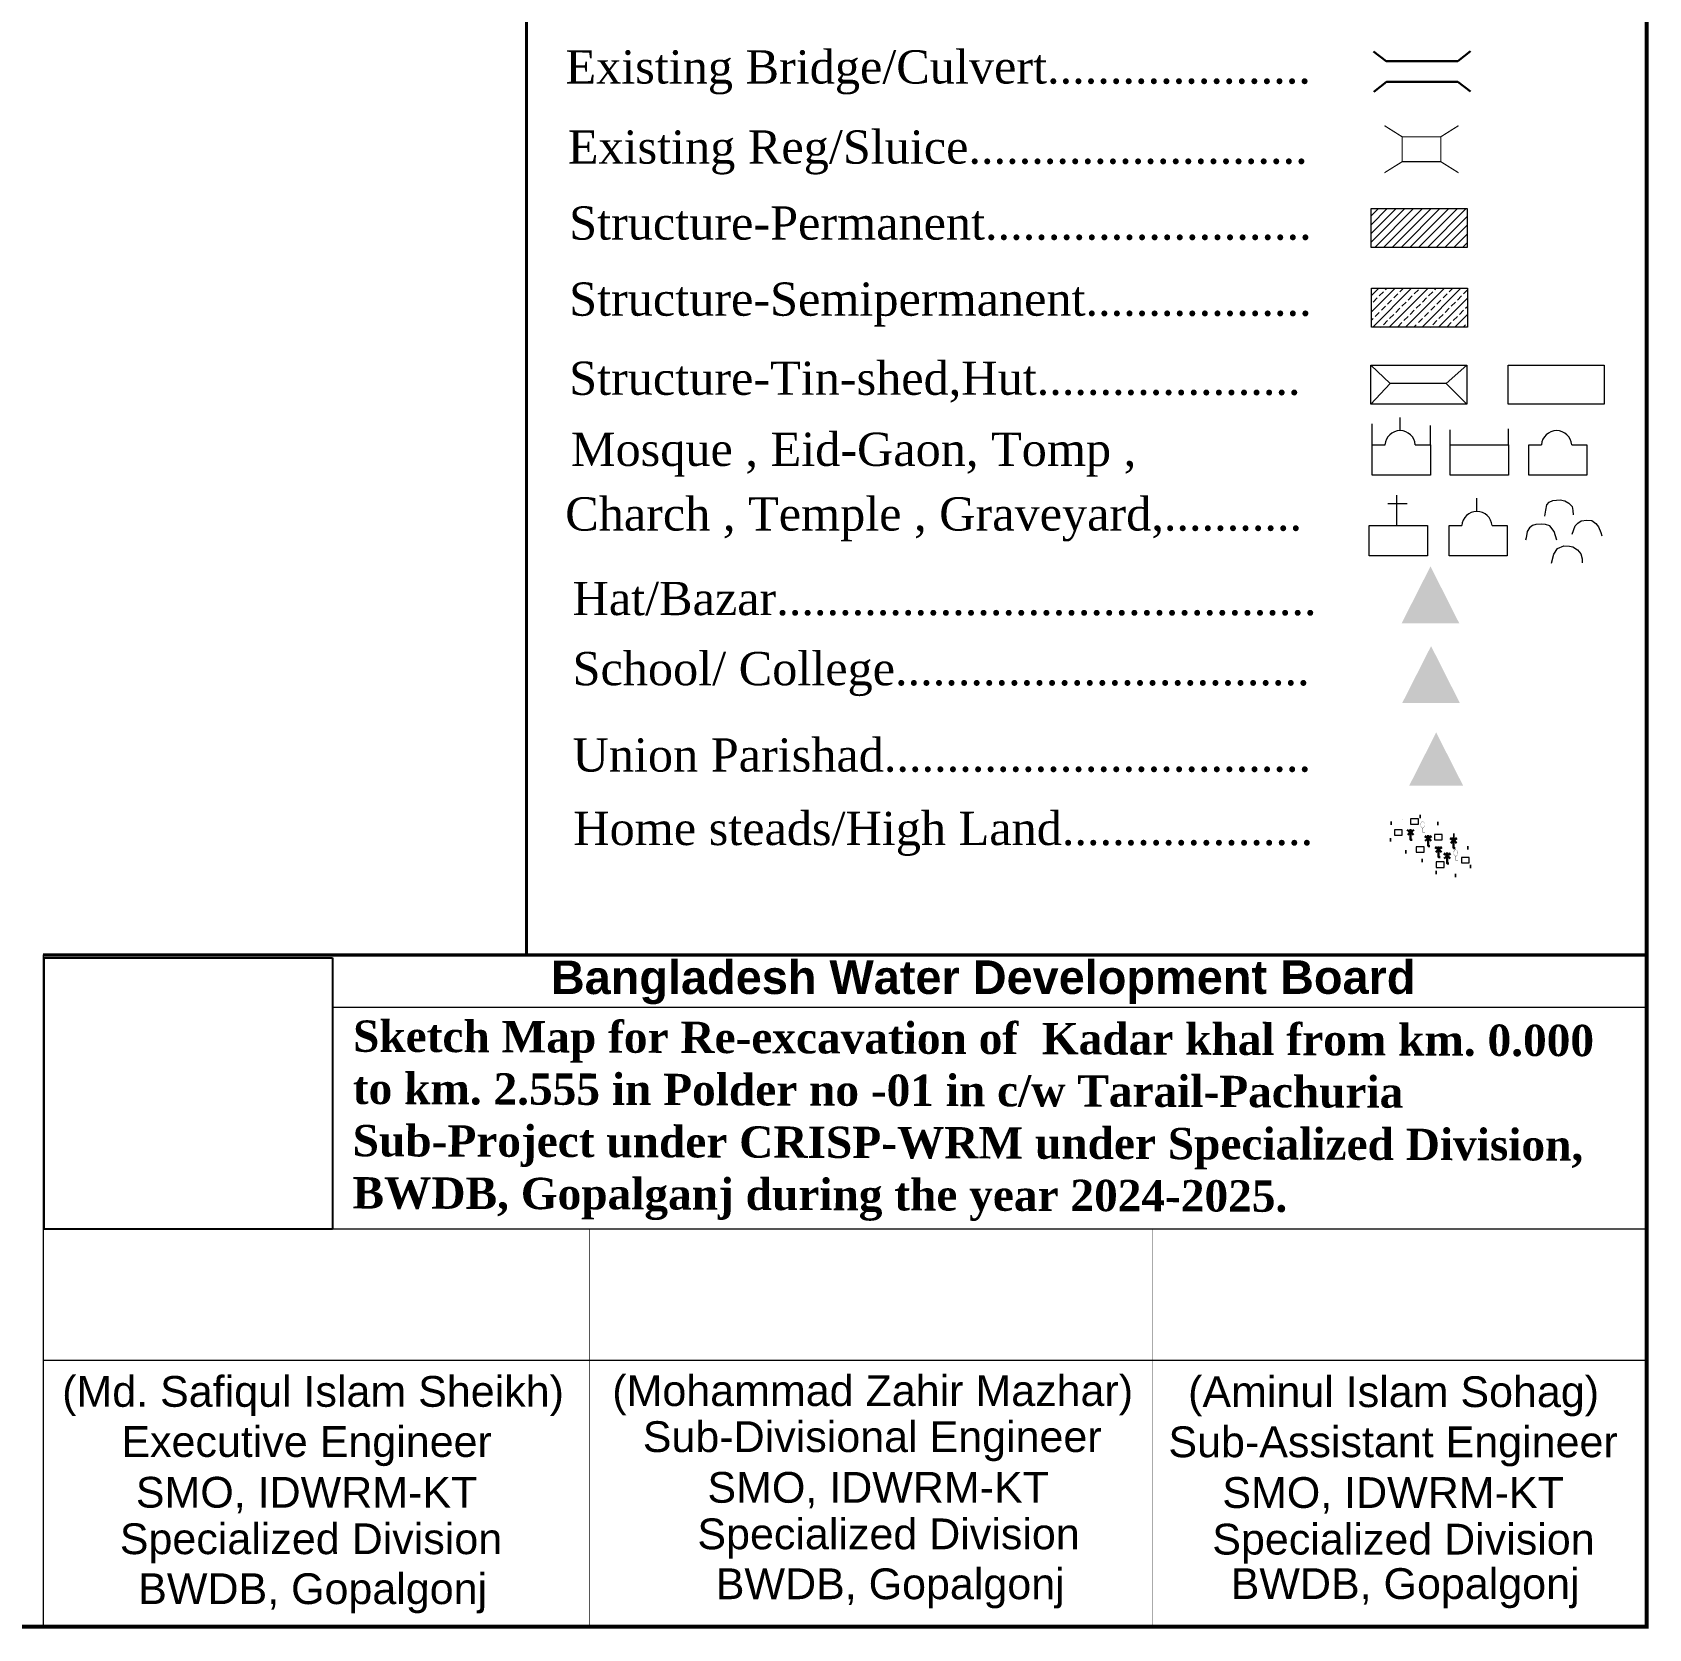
# Model space of a CAD drawing. Header units: millimetres. Extents: x 103 to 27159, y -166022 to -48.
# Drawn here: x 25508 to 27159, y -166022 to -164391 of the extents above; entities that cross this region are included whole.
import ezdxf
from ezdxf.enums import TextEntityAlignment as Align

# ---------------------------------------------------------------- set-up
doc = ezdxf.new("R2010")
doc.units = ezdxf.units.MM
doc.header["$MEASUREMENT"] = 0
for name, pattern in [('ACAD_ISO02W100', [15, 12, -3]), ('DOT2', [0.125, 0, -0.125]), ('PHANTOM2', [1.25, 0.625, -0.125, 0.125, -0.125, 0.125, -0.125])]:
    doc.linetypes.add(name, pattern=pattern)
for name, color, linetype, lineweight in [('Bazar', 97, 'Continuous', 15), ('Bridge or Culvert', 7, 'Continuous', 25), ('Church', 170, 'Continuous', 9), ('Eid-Gah', 170, 'Continuous', 9), ('Existing Str', 7, 'PHANTOM2', 35), ('existing-profile', 5, 'ACAD_ISO02W100', 25), ('FRAM', 7, 'Continuous', 50), ('Graveyard', 40, 'Continuous', 9), ('HOUSE', 144, 'Continuous', 18), ('Mosque', 170, 'Continuous', 9), ('OUTLINE', 7, 'Continuous', 15), ('PL', 7, 'Continuous', 15), ('Temple', 170, 'Continuous', 9), ('Tomb', 170, 'Continuous', 9), ('Union', 7, 'Continuous', 15)]:
    doc.layers.add(name, color=color, linetype=linetype, lineweight=lineweight)
for name, color, linetype in [('boundary', 7, 'Continuous'), ('Home Stead', 151, 'Continuous'), ('TEXT', 5, 'Continuous'), ('Trees', 77, 'Continuous')]:
    doc.layers.add(name, color=color, linetype=linetype)
doc.styles.add('AR', font='arial.ttf', dxfattribs={"height": 450})
doc.styles.add('b', font='times.ttf')
doc.styles.add('sum', font='arialbd.ttf')
picture_1 = doc.add_image_def('image1.png', size_in_pixel=(204, 192))

# ---------------------------------------------------------------- blocks, each defined once
blk = doc.blocks.new('A$C01DB3217')
at = {"layer": 'Trees', "color": 1, "lineweight": 30}
blk.add_lwpolyline([(0, 0.0028), (0, -0.0071), (0.0015, -0.0071)], dxfattribs=at)
for centre, start, end in [((-0.012, -0.0154), 41.2491, 62.6782), ((0.012, -0.0154), 117.3218, 138.7509)]:
    blk.add_arc(centre, 0.0195, start, end, dxfattribs=at)
blk = doc.blocks.new('A$C7FEE66E4')
at = {"layer": 'Trees', "linetype": 'Continuous', "const_width": 0.000142}
blk.add_lwpolyline([(0, 0, 0.606435), (0, 0.0049, 0.606435)], format="xyb", close=True, dxfattribs=at)
at = {"layer": 'Trees', "linetype": 'Continuous', "const_width": 0.000252}
for points in [[(0, 0), (0, -0.0029)], [(0, -0.0029), (0.0017, -0.0029)]]:
    blk.add_lwpolyline(points, dxfattribs=at)

msp = doc.modelspace()

# ---------------------------------------------------------------- hatches: boundary and pattern name
at = {"layer": 'Bazar'}
for color, points in [(256, [(26936, -164936.6), (26906.5, -164994.8), (26965.4, -164994.8)]), (5, [(26936.6, -165018), (26907.1, -165076.2), (26966, -165076.2)])]:
    msp.add_hatch(color=color, dxfattribs=at).paths.add_polyline_path(points)
at = {"layer": 'HOUSE'}
h = msp.add_hatch(dxfattribs=at)
h.set_pattern_fill('ANSI31', color=256, scale=50.673779, style=0)
h.set_pattern_definition([(45, (-5838214.9177, -20548900.448), (-4.4789716, 4.4789716), [])])
h.paths.add_polyline_path([(26973.4, -164610.9), (26973.4, -164571.2), (26875.4, -164571.2), (26875.4, -164610.9)])
h = msp.add_hatch(dxfattribs=at)
h.set_pattern_fill('ANSI33', color=256, scale=47.506668)
h.set_pattern_definition([(45, (-5910571.906, -20976050.058), (-8.39807175, 8.39807175), []), (45, (-5910563.508, -20976050.058), (-8.39807175, 8.39807175), [5.9383334833, -2.9691667416])])
h.paths.add_polyline_path([(26973.8, -164652.6), (26875.9, -164652.6), (26875.9, -164692.3), (26973.8, -164692.3)])
at = {"layer": 'Union'}
msp.add_hatch(color=0, dxfattribs=at).paths.add_polyline_path([(26941.8, -165106.2), (26914.3, -165160.5), (26969.3, -165160.5)])

# ---------------------------------------------------------------- linework, layer by layer
at = {"layer": 'boundary', "color": 0}
for points, const_width in [([(22629.4, -162792.3), (27156.7, -162792.3), (27156.7, -166019.4), (22629.4, -166019.4), (22629.4, -162792.3)], 4.13), ([(26013, -165333.5), (26013, -162792.3)], 3.01)]:
    msp.add_lwpolyline(points, dxfattribs=dict(at, const_width=const_width))
at = {"layer": 'Bridge or Culvert', "color": 7, "linetype": 'Continuous', "lineweight": 30}
for points in [[(26877.9, -164410.8), (26890.9, -164420.7), (26963.9, -164420.5), (26976.7, -164410.3)], [(26878.1, -164451.8), (26891, -164441.9), (26963.9, -164441.6), (26976.9, -164451.7)]]:
    msp.add_lwpolyline(points, dxfattribs=at)
at = {"layer": 'Church', "linetype": 'Continuous'}
for points in [[(26912.3, -164872.7), (26892.4, -164872.7)], [(26912.3, -164872.7), (26892.4, -164872.7)], [(26901.7, -164894.9), (26901.7, -164864)], [(26901.7, -164894.9), (26901.7, -164864)]]:
    msp.add_lwpolyline(points, dxfattribs=at)
msp.add_lwpolyline([(26873.4, -164925.8), (26873.4, -164894.9), (26932.9, -164894.9), (26932.9, -164925.8), (26908.6, -164925.8), (26908.6, -164925.8), (26908.6, -164925.8), (26908.6, -164925.8), (26873.4, -164925.8)], close=True, dxfattribs=at)
msp.add_lwpolyline([(26873.4, -164925.8), (26873.4, -164894.9), (26932.9, -164894.9), (26932.9, -164925.8), (26908.6, -164925.8), (26908.6, -164925.8), (26908.6, -164925.8), (26908.6, -164925.8), (26873.4, -164925.8)], close=True, dxfattribs=at)
at = {"layer": 'Eid-Gah', "linetype": 'Continuous'}
for p, q in [((26956.1, -164812.5), (26956.1, -164797)), ((26956.1, -164812.5), (26956.1, -164797)), ((27015.5, -164812.5), (27015.5, -164796)), ((27015.5, -164812.5), (27015.5, -164796))]:
    msp.add_line(p, q, dxfattribs=at)
msp.add_lwpolyline([(26956.1, -164843.3), (26956.1, -164812.5), (27015.5, -164812.5), (27015.5, -164843.3), (26982.6, -164843.3), (26982.6, -164843.3), (26982.6, -164843.3), (26982.6, -164843.3), (26956.1, -164843.3)], close=True, dxfattribs=at)
msp.add_lwpolyline([(26956.1, -164843.3), (26956.1, -164812.5), (27015.5, -164812.5), (27015.5, -164843.3), (26982.6, -164843.3), (26982.6, -164843.3), (26982.6, -164843.3), (26982.6, -164843.3), (26956.1, -164843.3)], close=True, dxfattribs=at)
at = {"layer": 'Existing Str', "linetype": 'Continuous', "const_width": 1.18}
for points in [[(26889, -164486.5), (26907.1, -164497.9), (26946.5, -164497.9), (26964.6, -164486.5)], [(26907.1, -164523.3), (26907.1, -164497.9)], [(26946.5, -164523.3), (26946.5, -164497.9)], [(26889, -164534.6), (26907.1, -164523.3), (26946.5, -164523.3), (26964.6, -164534.6)]]:
    msp.add_lwpolyline(points, dxfattribs=at)
at = {"layer": 'FRAM', "linetype": 'Continuous', "const_width": 3.66}
msp.add_lwpolyline([(25519.3, -165333.5), (27156.7, -165333.5), (27156.7, -165333.5)], dxfattribs=at)
at = {"layer": 'Graveyard'}
for points in [[(27052.7, -164885.4), (27053.8, -164879.3), (27054.8, -164873.9), (27057.2, -164870.9), (27060.9, -164869.2), (27068.4, -164868.8), (27073.1, -164869.5), (27077.2, -164871.9), (27080.6, -164875.6), (27081.3, -164879.7), (27081.6, -164884.1)], [(27052.7, -164885.4), (27053.8, -164879.3), (27054.8, -164873.9), (27057.2, -164870.9), (27060.9, -164869.2), (27068.4, -164868.8), (27073.1, -164869.5), (27077.2, -164871.9), (27080.6, -164875.6), (27081.3, -164879.7), (27081.6, -164884.1)], [(27080.6, -164903.7), (27083.6, -164895.3), (27086.3, -164892.5), (27089.7, -164890.2), (27095.5, -164889.5), (27100.6, -164889.8), (27105, -164892.9), (27107.7, -164896.3), (27110.1, -164902), (27111.1, -164905.4)], [(27080.6, -164903.7), (27083.6, -164895.3), (27086.3, -164892.5), (27089.7, -164890.2), (27095.5, -164889.5), (27100.6, -164889.8), (27105, -164892.9), (27107.7, -164896.3), (27110.1, -164902), (27111.1, -164905.4)], [(27065, -164909.8), (27062.2, -164901), (27057.8, -164895.3), (27053.4, -164893.9), (27049.4, -164893.6), (27043.6, -164893.9), (27040.2, -164894.9), (27037.1, -164897.3), (27034.8, -164901), (27033.7, -164907.5), (27033.1, -164909.8)], [(27065, -164909.8), (27062.2, -164901), (27057.8, -164895.3), (27053.4, -164893.9), (27049.4, -164893.6), (27043.6, -164893.9), (27040.2, -164894.9), (27037.1, -164897.3), (27034.8, -164901), (27033.7, -164907.5), (27033.1, -164909.8)], [(27059.5, -164933.2), (27061.9, -164924.1), (27065.6, -164918.3), (27072.1, -164915.6), (27077.9, -164915.9), (27081.3, -164916.6), (27086, -164919.7), (27089.4, -164923.7), (27090.8, -164928.8), (27090.8, -164932.9)], [(27059.5, -164933.2), (27061.9, -164924.1), (27065.6, -164918.3), (27072.1, -164915.6), (27077.9, -164915.9), (27081.3, -164916.6), (27086, -164919.7), (27089.4, -164923.7), (27090.8, -164928.8), (27090.8, -164932.9)]]:
    msp.add_lwpolyline(points, dxfattribs=at)
at = {"layer": 'Home Stead', "color": 7, "linetype": 'DOT2', "lineweight": 50, "ltscale": 159.474072, "flags": 128}
msp.add_lwpolyline([(26895.8, -165199), (26890.2, -165207.7), (26896.5, -165218.2), (26905, -165223.5), (26912.2, -165229.4), (26918.3, -165235.7), (26925, -165237), (26929.1, -165237.1), (26935.1, -165246.5), (26944.5, -165250.2), (26960.3, -165252.4), (26974.6, -165249.6), (26978.6, -165237.2), (26973.6, -165222.3), (26966.8, -165214.9), (26956.2, -165209.1), (26937.3, -165194), (26914.3, -165190.2), (26905.5, -165196.2), (26895.8, -165199)], dxfattribs=at)
at = {"layer": 'HOUSE'}
for points in [[(26875.4, -164571.2), (26973.4, -164571.2), (26973.4, -164610.9), (26875.4, -164610.9)], [(26875.4, -164571.2), (26973.4, -164571.2), (26973.4, -164610.9), (26875.4, -164610.9)], [(26875.9, -164652.6), (26973.8, -164652.6), (26973.8, -164692.3), (26875.9, -164692.3)], [(26875.9, -164652.6), (26973.8, -164652.6), (26973.8, -164692.3), (26875.9, -164692.3)]]:
    msp.add_lwpolyline(points, close=True, dxfattribs=at)
at = {"layer": 'HOUSE', "linetype": 'Continuous'}
for points in [[(26875.1, -164731.1), (26973.1, -164731.1), (26973.1, -164770.8), (26875.1, -164770.8)], [(26875.1, -164731.1), (26973.1, -164731.1), (26973.1, -164770.8), (26875.1, -164770.8)], [(27015.3, -164731.1), (27113.3, -164731.1), (27113.3, -164770.8), (27015.3, -164770.8)], [(27015.3, -164731.1), (27113.3, -164731.1), (27113.3, -164770.8), (27015.3, -164770.8)]]:
    msp.add_lwpolyline(points, close=True, dxfattribs=at)
for points in [[(26973.1, -164731.1), (26952, -164750), (26894.8, -164750), (26875.1, -164731.1)], [(26973.1, -164731.1), (26952, -164750), (26894.8, -164750), (26875.1, -164731.1)], [(26894.8, -164750), (26875.1, -164770.8)], [(26894.8, -164750), (26875.1, -164770.8)], [(26952, -164750), (26973.1, -164770.8)], [(26952, -164750), (26973.1, -164770.8)]]:
    msp.add_lwpolyline(points, dxfattribs=at)
at = {"layer": 'HOUSE'}
for points in [[(26915.7, -165199.8), (26923.7, -165199.8), (26923.7, -165194.3), (26915.7, -165194.3), (26915.7, -165199.8)], [(26899.2, -165211.1), (26907.1, -165211.1), (26907.1, -165205.5), (26899.2, -165205.5), (26899.2, -165211.1)], [(26940, -165215.9), (26947.9, -165215.9), (26947.9, -165210.4), (26940, -165210.4), (26940, -165215.9)], [(26921.4, -165228.6), (26929.4, -165228.6), (26929.4, -165223.1), (26921.4, -165223.1), (26921.4, -165228.6)], [(26967.7, -165239.5), (26975.6, -165239.5), (26975.6, -165233.9), (26967.7, -165233.9), (26967.7, -165239.5)], [(26941.9, -165244), (26949.8, -165244), (26949.8, -165238.4), (26941.9, -165238.4), (26941.9, -165244)]]:
    msp.add_lwpolyline(points, dxfattribs=at)
at = {"layer": 'Mosque', "linetype": 'Continuous'}
for p, q in [((26876.6, -164812.5), (26876.6, -164791.1)), ((26876.6, -164812.5), (26876.6, -164791.1)), ((26905, -164798), (26905, -164784.5)), ((26905, -164798), (26905, -164784.5)), ((26936, -164812.5), (26936, -164792.9)), ((26936, -164812.5), (26936, -164792.9))]:
    msp.add_line(p, q, dxfattribs=at)
for points in [[(26920.4, -164812.5), (26936, -164812.5), (26936, -164843.3), (26911.9, -164843.3), (26911.9, -164843.3), (26903.1, -164843.3), (26903.1, -164843.3), (26876.6, -164843.3), (26876.6, -164812.5), (26889.6, -164812.5)], [(26920.4, -164812.5), (26936, -164812.5), (26936, -164843.3), (26903.1, -164843.3), (26903.1, -164843.3), (26903.1, -164843.3), (26903.1, -164843.3), (26876.6, -164843.3), (26876.6, -164812.5), (26889.6, -164812.5)]]:
    msp.add_lwpolyline(points, dxfattribs=at)
msp.add_arc((26905, -164813.5), 15.5, 3.9267, 176.0733, dxfattribs=at)
msp.add_arc((26905, -164813.5), 15.5, 3.9267, 176.0733, dxfattribs=at)
at = {"layer": 'PL'}
for p, q in [((25519.2, -165333.5), (25519.2, -166019.4)), ((27156.7, -165333.5), (27156.7, -166019.4)), ((27156.7, -165387), (25814.9, -165387)), ((27157.7, -165613.6), (25520.3, -165613.6)), ((27156.7, -165747.6), (25519.3, -165747.6))]:
    msp.add_line(p, q, dxfattribs=at)
at = {"layer": 'PL', "const_width": 0.41}
for points in [[(26077.4, -165613.6), (26077.4, -166019.2)], [(26651.8, -165613.6), (26651.8, -166019.4)]]:
    msp.add_lwpolyline(points, dxfattribs=at)
at = {"layer": 'Temple', "linetype": 'Continuous'}
msp.add_line((26983.4, -164880.5), (26983.4, -164867), dxfattribs=at)
msp.add_line((26983.4, -164880.5), (26983.4, -164867), dxfattribs=at)
msp.add_lwpolyline([(26998.9, -164894.9), (27014.4, -164894.9), (27014.4, -164925.8), (26981.5, -164925.8), (26981.5, -164925.8), (26981.5, -164925.8), (26981.5, -164925.8), (26955, -164925.8), (26955, -164894.9), (26968, -164894.9)], dxfattribs=at)
msp.add_lwpolyline([(26998.9, -164894.9), (27014.4, -164894.9), (27014.4, -164925.8), (26981.5, -164925.8), (26981.5, -164925.8), (26981.5, -164925.8), (26981.5, -164925.8), (26955, -164925.8), (26955, -164894.9), (26968, -164894.9)], dxfattribs=at)
msp.add_arc((26983.4, -164896), 15.5, 3.9267, 176.0733, dxfattribs=at)
msp.add_arc((26983.4, -164896), 15.5, 3.9267, 176.0733, dxfattribs=at)
at = {"layer": 'Tomb', "linetype": 'Continuous'}
msp.add_lwpolyline([(27080.2, -164812.5), (27095.8, -164812.5), (27095.8, -164843.3), (27062.9, -164843.3), (27062.9, -164843.3), (27062.9, -164843.3), (27062.9, -164843.3), (27036.4, -164843.3), (27036.4, -164812.5), (27049.4, -164812.5)], dxfattribs=at)
msp.add_arc((27064.8, -164813.5), 15.5, 3.9267, 176.0733, dxfattribs=at)
msp.add_arc((27064.8, -164813.5), 15.5, 3.9267, 176.0733, dxfattribs=at)

# ---------------------------------------------------------------- block references
at = {"layer": 'Trees', "ltscale": 0.1, "xscale": 1124.73836343221, "yscale": 1124.738363432203, "zscale": 1124.738363432194}
for p in [(26915.7, -165208), (26933.7, -165214.2), (26959.6, -165216.3), (26944.3, -165225.7), (26953.1, -165232.1)]:
    msp.add_blockref('A$C01DB3217', p, dxfattribs=at)
at = {"layer": 'Trees', "linetype": 'DOT2', "ltscale": 0.2, "xscale": 1426.298604767961, "yscale": 1426.298604767944, "zscale": 1426.298604767956}
for p in [(26928, -165204), (26961.8, -165232.7)]:
    msp.add_blockref('A$C7FEE66E4', p, dxfattribs=at)

# ---------------------------------------------------------------- texts
at = {"layer": 'FRAM', "linetype": 'Continuous', "lineweight": -3, "style": 'AR'}
for s, p in [('(Md. Safiqul Islam Sheikh)   ', (25813.2, -165794.9)), ('(Mohammad Zahir Mazhar)      ', (26403, -165794.1)), ('Executive Engineer     ', (25818.8, -165846.1)), ('Sub-Divisional Engineer       ', (26408.6, -165841.1)), ('SMO, IDWRM-KT      ', (26408.6, -165892.9)), ('SMO, IDWRM-KT     ', (25818.8, -165897.9)), ('Specialized Division     ', (25823.3, -165945.4)), ('Specialized Division     ', (26413.1, -165940.4)), ('BWDB, Gopalgonj     ', (25825, -165996.4)), ('BWDB, Gopalgonj     ', (26414.8, -165991.4))]:
    msp.add_text(s, height=31.432, dxfattribs=at).set_placement(p, align=Align.CENTER)
at = {"layer": 'FRAM', "linetype": 'Continuous', "style": 'AR'}
for s, p in [('(Aminul Islam Sohag)     ', (26928.8, -165795.2)), ('Sub-Assistant Engineer      ', (26934.4, -165846.4)), ('SMO, IDWRM-KT      ', (26934.4, -165898.2)), ('Specialized Division     ', (26938.9, -165945.8)), ('BWDB, Gopalgonj     ', (26940.6, -165991.2))]:
    msp.add_text(s, height=31.432, dxfattribs=at).set_placement(p, align=Align.CENTER)
at = {"layer": 'OUTLINE', "ltscale": 0.1, "style": 'b'}
for s, p in [(' Existing Reg/Sluice...........................', (26042.2, -164525.3)), ('Structure-Permanent..........................', (26056.4, -164602.9)), ('Structure-Semipermanent..................', (26056.4, -164680.6)), ('Structure-Tin-shed,Hut.....................', (26056.4, -164761.4)), ('Mosque , Eid-Gaon, Tomp ,', (26058.2, -164834)), ('Charch , Temple , Graveyard,........... ', (26052.4, -164900)), ('Home steads/High Land....................', (26060.7, -165221.2))]:
    msp.add_text(s, height=33.979, dxfattribs=at).set_placement(p)
at = {"layer": 'OUTLINE', "ltscale": 0.1, "char_height": 33.979, "width": 1585.423, "attachment_point": 1, "style": 'b'}
for s, insert in [(' Existing Bridge/Culvert.....................', (26039.8, -164409.5)), ('Hat/Bazar...........................................', (26059.9, -164952.4)), ('School/ College.................................', (26059.9, -165024)), ('Union Parishad..................................', (26059.9, -165112.2))]:
    msp.add_mtext(s, dxfattribs=dict(at, insert=insert))
at = {"layer": 'TEXT', "color": 7, "style": 'sum'}
msp.add_text('Bangladesh Water Development Board', height=34.263, rotation=0.0165, dxfattribs=at).set_placement((26479.2, -165373.3), align=Align.CENTER)
at = {"layer": 'TEXT', "color": 7, "insert": (25835.8, -165400.3), "char_height": 32, "width": 1311.826, "attachment_point": 1, "rotation": 359.7933, "style": 'sum'}
msp.add_mtext('{\\fTimes New Roman|b1|i0|c0|p18;Sketch Map for Re-excavation of  Kadar khal from km. 0.000 to km. 2.555 in Polder no -01 in c/w Tarail-Pachuria Sub-Project under CRISP-WRM under Specialized Division, BWDB, Gopalganj during the year 2024-2025.}', dxfattribs=at)

# ---------------------------------------------------------------- pictures from other files: only their frames are drawn
at = {"layer": 'existing-profile', "color": 1, "linetype": 'ByBlock'}
image = msp.add_image(picture_1, insert=(25520.3, -165613.6), size_in_units=(294.6, 277.3), dxfattribs=at)
image.dxf.flags = 7

doc.saveas('drawing.dxf')
